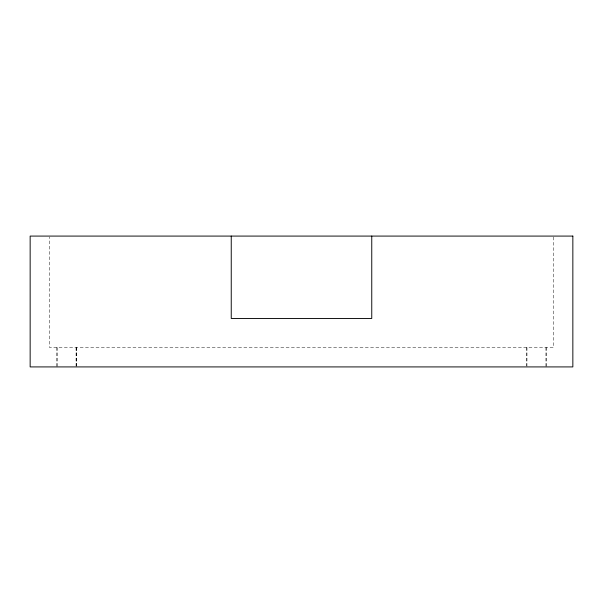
<?xml version="1.0" encoding="UTF-8"?>
<svg xmlns="http://www.w3.org/2000/svg" width="603" height="603" viewBox="0 0 603 603"><rect width="100%" height="100%" fill="white"/><g stroke="black" fill="none" stroke-linecap="round" stroke-linejoin="round"><path stroke-width="0.45" stroke-dasharray="3.02 2.26" d="M553.471 237.024L553.471 347.532L49.529 347.532L49.529 237.024M546.25 347.532L546.25 366.918M545.941 347.532L545.941 366.918M526.984 347.532L526.954 366.918M526.645 347.532L526.645 365.991M76.634 347.532L76.634 366.918M76.347 347.532L76.347 365.991M76.068 347.532L76.068 366.918M57.338 347.532L57.338 366.918M56.772 347.532L56.772 366.918"/><path stroke-width="0.9" d="M371.757 236.082L371.757 318.459L231.243 318.459L231.243 236.082M572.85 236.082L30.15 236.082L30.15 366.918L572.85 366.918L572.85 236.082"/></g></svg>
